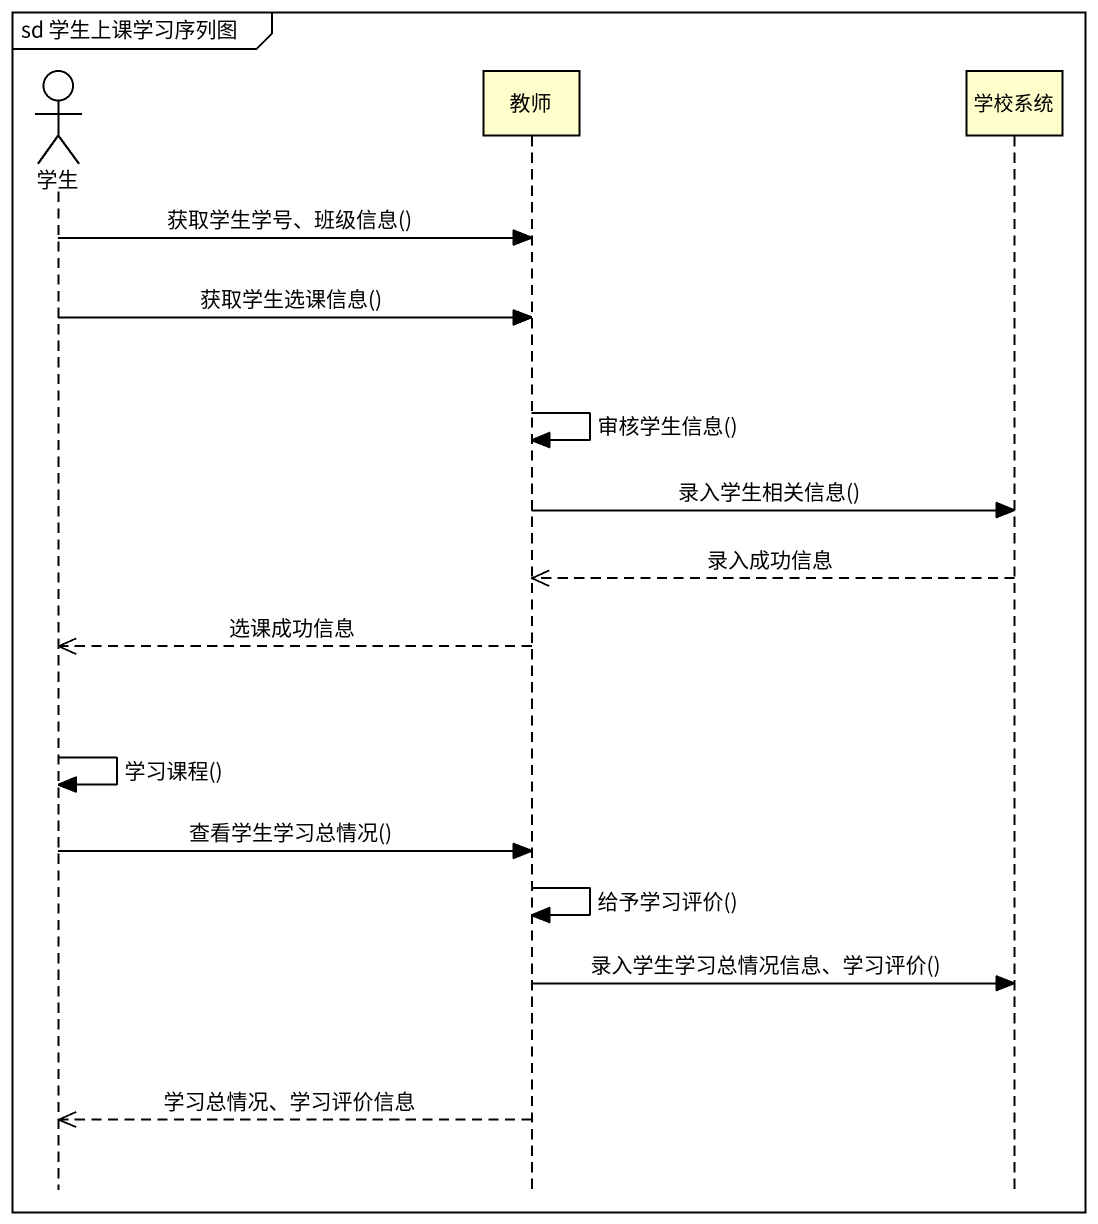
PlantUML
@startuml
mainframe sd 学生上课学习序列图
hide footbox
actor 学生
participant 教师
participant 学校系统

学生 -> 教师 : 获取学生学号、班级信息()
学生 -> 教师 : 获取学生选课信息()
教师 -> 教师 : 审核学生信息()
教师 -> 学校系统 : 录入学生相关信息()
学校系统 -->> 教师 : 录入成功信息
教师 -->> 学生 : 选课成功信息
学生 -> 学生 : 学习课程()
学生 -> 教师 : 查看学生学习总情况()
教师 -> 教师 : 给予学习评价()
教师 -> 学校系统 : 录入学生学习总情况信息、学习评价()
教师 -->> 学生 : 学习总情况、学习评价信息
@enduml
